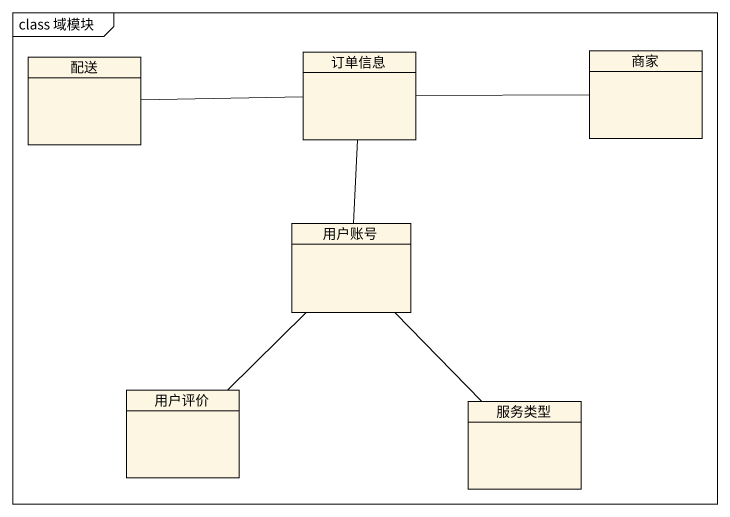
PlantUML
@startuml
mainframe class 域模块
hide circle
hide empty members
class 配送
class 订单信息
class 商家
class 用户账号
class 用户评价
class 服务类型
订单信息 -left- 配送
订单信息 -right- 商家
用户账号 -up- 订单信息
用户账号 -- 用户评价
用户账号 -- 服务类型
@enduml
